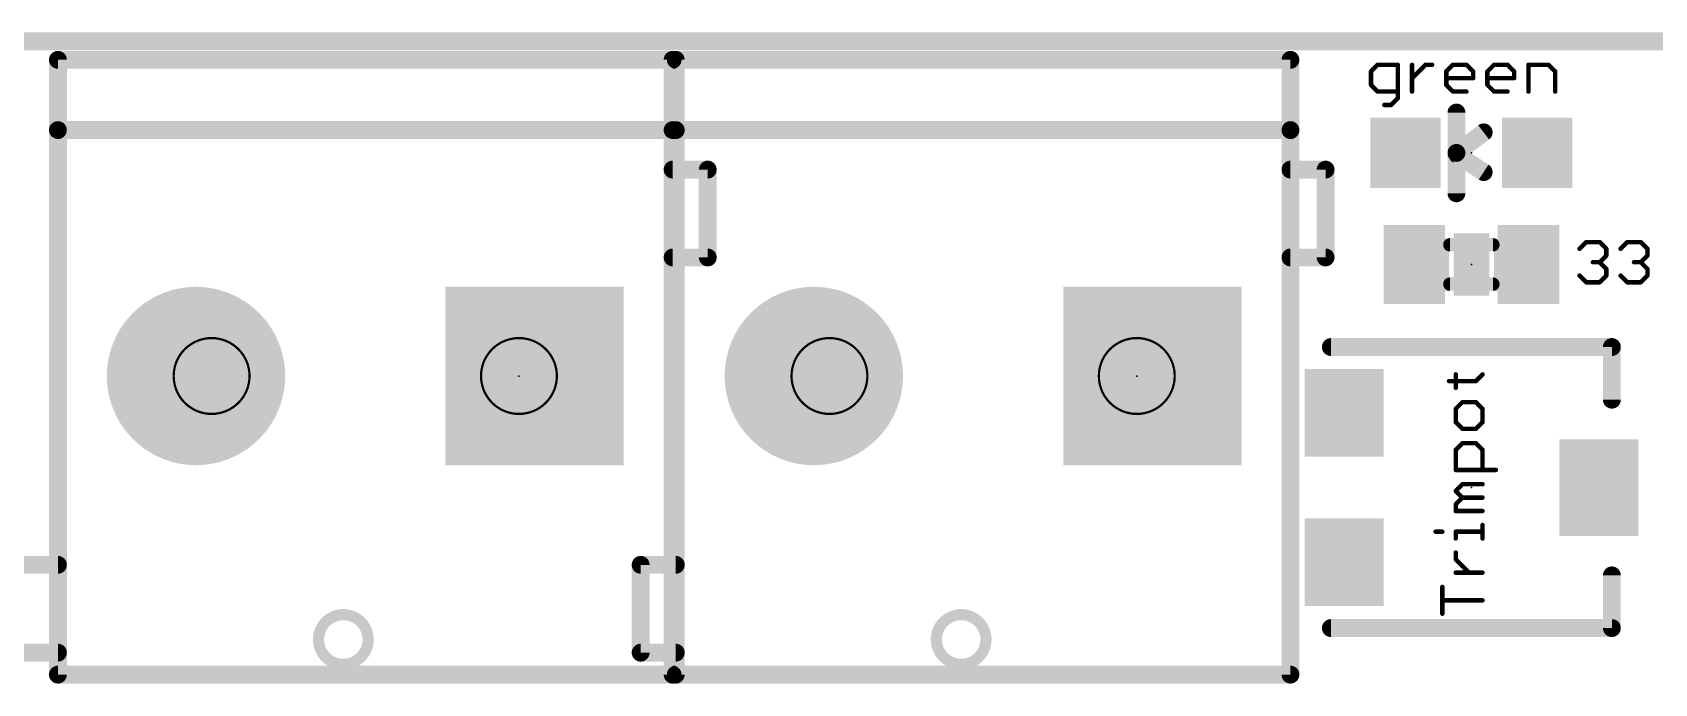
# Model space of a CAD drawing. Extents: x -1.3 to 57.3, y -0.1 to 66.1.
# Drawn here: x 25.52 to 44, y 58.73 to 66.14 of the extents above; entities that cross this region are included whole.
import ezdxf

# ---------------------------------------------------------------- set-up
doc = ezdxf.new("R2010")
doc.units = 0
for name, color, linetype in [('17', 110, 'CONTINUOUS'), ('20', 53, 'CONTINUOUS'), ('21', 31, 'CONTINUOUS'), ('23', 53, 'CONTINUOUS'), ('27', 253, 'CONTINUOUS'), ('31', 253, 'CONTINUOUS'), ('51', 53, 'CONTINUOUS')]:
    doc.layers.add(name, color=color, linetype=linetype)

# ---------------------------------------------------------------- blocks, each defined once
blk = doc.blocks.new('SQUAREP')
blk.add_solid([(-0.5, -0.5), (0.5, -0.5), (-0.5, 0.5), (0.5, 0.5)])
blk = doc.blocks.new('ROUNDP')
at = {"const_width": 0.5}
blk.add_lwpolyline([(0, -0.25, 1), (0, 0.25, 1), (0, -0.25)], format="xyb", dxfattribs=at)
blk = doc.blocks.new('RECT')
blk.add_solid([(-0.5, -0.5), (0.5, -0.5), (-0.5, 0.5), (0.5, 0.5)])

msp = doc.modelspace()

# ---------------------------------------------------------------- linework, layer by layer
at = {"layer": '20', "const_width": 0.2032}
msp.add_lwpolyline([(57.15, 66.04), (0, 66.04)], dxfattribs=at)
at = {"layer": '21', "const_width": 0.2032}
for points in [[(25.8142, 65.03), (25.8142, 65.83)], [(25.8142, 65.83), (32.8142, 65.83)], [(32.8142, 65.83), (32.8142, 65.03)], [(32.85, 65.03), (32.85, 65.83)], [(32.85, 65.83), (39.85, 65.83)], [(39.85, 65.83), (39.85, 65.03)], [(41.74, 65.23), (41.74, 64.77)], [(25.8142, 58.83), (25.8142, 65.03)], [(25.8142, 65.03), (32.8142, 65.03)], [(32.8142, 65.03), (32.8142, 58.83)], [(32.85, 58.83), (32.85, 65.03)], [(32.85, 65.03), (39.85, 65.03)], [(39.85, 65.03), (39.85, 58.83)], [(41.74, 64.77), (42.05, 65.0038)], [(41.74, 64.31), (41.74, 64.77)], [(41.7554, 64.7446), (42.05, 64.5516)], [(43.51, 62.56), (40.31, 62.56)], [(43.51, 61.96), (43.51, 62.56)], [(43.51, 59.96), (43.51, 59.36)], [(43.51, 59.36), (40.31, 59.36)], [(32.8142, 58.83), (25.8142, 58.83)], [(39.85, 58.83), (32.85, 58.83)]]:
    msp.add_lwpolyline(points, dxfattribs=at)
at = {"layer": '21', "const_width": 0.1016}
for points in [[(25.865, 65.83, 1), (25.7634, 65.83)], [(25.8142, 65.8808, 1), (25.8142, 65.7792)], [(32.865, 65.83, 1), (32.7634, 65.83)], [(32.9008, 65.83, 1), (32.7992, 65.83)], [(32.85, 65.8808, 1), (32.85, 65.7792)], [(32.8142, 65.7792, 1), (32.8142, 65.8808)], [(39.9008, 65.83, 1), (39.7992, 65.83)], [(39.85, 65.7792, 1), (39.85, 65.8808)], [(41.7908, 65.23, 1), (41.6892, 65.23)], [(25.865, 65.03, 1), (25.7634, 65.03)], [(25.8142, 65.0808, 1), (25.8142, 64.9792)], [(25.7634, 65.03, 1), (25.865, 65.03)], [(32.865, 65.03, 1), (32.7634, 65.03)], [(32.7634, 65.03, 1), (32.865, 65.03)], [(32.9008, 65.03, 1), (32.7992, 65.03)], [(32.85, 65.0808, 1), (32.85, 64.9792)], [(32.7992, 65.03, 1), (32.9008, 65.03)], [(32.8142, 64.9792, 1), (32.8142, 65.0808)], [(39.9008, 65.03, 1), (39.7992, 65.03)], [(39.7992, 65.03, 1), (39.9008, 65.03)], [(39.85, 64.9792, 1), (39.85, 65.0808)], [(42.0806, 64.9632, 1), (42.0194, 65.0444)], [(41.7908, 64.77, 1), (41.6892, 64.77)], [(41.7094, 64.8106, 1), (41.7706, 64.7294)], [(41.7832, 64.7871, 1), (41.7276, 64.7021)], [(41.6892, 64.77, 1), (41.7908, 64.77)], [(42.0222, 64.5091, 1), (42.0778, 64.5941)], [(41.6892, 64.31, 1), (41.7908, 64.31)], [(40.31, 62.6108, 1), (40.31, 62.5092)], [(43.5608, 62.56, 1), (43.4592, 62.56)], [(43.51, 62.5092, 1), (43.51, 62.6108)], [(43.4592, 61.96, 1), (43.5608, 61.96)], [(43.5608, 59.96, 1), (43.4592, 59.96)], [(40.31, 59.4108, 1), (40.31, 59.3092)], [(43.4592, 59.36, 1), (43.5608, 59.36)], [(43.51, 59.3092, 1), (43.51, 59.4108)], [(25.8142, 58.8808, 1), (25.8142, 58.7792)], [(32.85, 58.8808, 1), (32.85, 58.7792)], [(32.8142, 58.7792, 1), (32.8142, 58.8808)], [(39.85, 58.7792, 1), (39.85, 58.8808)], [(25.7634, 58.83, 1), (25.865, 58.83)], [(32.7634, 58.83, 1), (32.865, 58.83)], [(32.7992, 58.83, 1), (32.9008, 58.83)], [(39.7992, 58.83, 1), (39.9008, 58.83)]]:
    msp.add_lwpolyline(points, format="xyb", dxfattribs=at)
at = {"layer": '23'}
for p in [(41.91, 64.77), (41.91, 63.5), (31.0642, 62.23), (38.1, 62.23), (41.91, 60.96)]:
    msp.add_point(p, dxfattribs=at)
at = {"layer": '27', "const_width": 0.0508}
for points in [[(40.843, 65.7736), (40.7668, 65.6973)], [(41.0718, 65.7736), (40.843, 65.7736)], [(41.0718, 65.3922), (41.0718, 65.7736)], [(41.2345, 65.4685), (41.2345, 65.7736)], [(41.2345, 65.621), (41.3871, 65.7736)], [(41.3871, 65.7736), (41.4633, 65.7736)], [(41.6243, 65.6973), (41.7006, 65.7736)], [(41.7006, 65.7736), (41.8531, 65.7736)], [(41.8531, 65.7736), (41.9294, 65.6973)], [(42.0921, 65.6973), (42.1683, 65.7736)], [(42.1683, 65.7736), (42.3209, 65.7736)], [(42.3209, 65.7736), (42.3971, 65.6973)], [(42.5598, 65.4685), (42.5598, 65.7736)], [(42.5598, 65.7736), (42.7886, 65.7736)], [(42.7886, 65.7736), (42.8649, 65.6973)], [(40.7668, 65.6973), (40.7668, 65.5448)], [(41.6243, 65.5448), (41.6243, 65.6973)], [(41.9294, 65.621), (41.6243, 65.621)], [(41.9294, 65.6973), (41.9294, 65.621)], [(42.0921, 65.5448), (42.0921, 65.6973)], [(42.3971, 65.621), (42.0921, 65.621)], [(42.3971, 65.6973), (42.3971, 65.621)], [(42.8649, 65.6973), (42.8649, 65.4685)], [(40.7668, 65.5448), (40.843, 65.4685)], [(40.843, 65.4685), (41.0718, 65.4685)], [(40.9956, 65.316), (41.0718, 65.3922)], [(41.7006, 65.4685), (41.6243, 65.5448)], [(41.8531, 65.4685), (41.7006, 65.4685)], [(42.1683, 65.4685), (42.0921, 65.5448)], [(42.3209, 65.4685), (42.1683, 65.4685)], [(40.9193, 65.316), (40.9956, 65.316)], [(43.1419, 63.6781), (43.2182, 63.7544)], [(43.2182, 63.7544), (43.3707, 63.7544)], [(43.3707, 63.7544), (43.447, 63.6781)], [(43.6097, 63.6781), (43.6859, 63.7544)], [(43.6859, 63.7544), (43.8385, 63.7544)], [(43.8385, 63.7544), (43.9147, 63.6781)], [(43.3707, 63.5256), (43.2944, 63.5256)], [(43.447, 63.6019), (43.3707, 63.5256)], [(43.3707, 63.5256), (43.447, 63.4493)], [(43.447, 63.6781), (43.447, 63.6019)], [(43.8385, 63.5256), (43.7622, 63.5256)], [(43.9147, 63.6019), (43.8385, 63.5256)], [(43.8385, 63.5256), (43.9147, 63.4493)], [(43.9147, 63.6781), (43.9147, 63.6019)], [(43.2182, 63.2968), (43.1419, 63.3731)], [(43.447, 63.3731), (43.3707, 63.2968)], [(43.447, 63.4493), (43.447, 63.3731)], [(43.6859, 63.2968), (43.6097, 63.3731)], [(43.9147, 63.3731), (43.8385, 63.2968)], [(43.9147, 63.4493), (43.9147, 63.3731)], [(43.3707, 63.2968), (43.2182, 63.2968)], [(43.8385, 63.2968), (43.6859, 63.2968)], [(41.7319, 62.096), (41.7319, 62.2485)], [(41.9607, 62.1722), (42.037, 62.2485)], [(41.6557, 62.1722), (41.9607, 62.1722)], [(41.8082, 61.9333), (41.7319, 61.857)], [(41.7319, 61.857), (41.7319, 61.7045)], [(41.9607, 61.9333), (41.8082, 61.9333)], [(42.037, 61.857), (41.9607, 61.9333)], [(42.037, 61.7045), (42.037, 61.857)], [(41.7319, 61.7045), (41.8082, 61.6282)], [(41.9607, 61.6282), (42.037, 61.7045)], [(41.8082, 61.6282), (41.9607, 61.6282)], [(41.7319, 61.3892), (41.8082, 61.4655)], [(41.7319, 61.1604), (41.7319, 61.3892)], [(41.8082, 61.4655), (41.9607, 61.4655)], [(41.9607, 61.4655), (42.037, 61.3892)], [(42.037, 61.3892), (42.037, 61.1604)], [(42.1895, 61.1604), (41.7319, 61.1604)], [(41.7319, 60.9215), (41.8082, 60.9977)], [(41.8082, 60.9977), (42.037, 60.9977)], [(41.8082, 60.8452), (41.7319, 60.9215)], [(41.7319, 60.7689), (41.8082, 60.8452)], [(41.7319, 60.6927), (41.7319, 60.7689)], [(41.8082, 60.8452), (42.037, 60.8452)], [(42.037, 60.6927), (41.7319, 60.6927)], [(41.5031, 60.4571), (41.5794, 60.4571)], [(41.7319, 60.3808), (41.7319, 60.4571)], [(41.7319, 60.4571), (42.037, 60.4571)], [(42.037, 60.3808), (42.037, 60.5334)], [(41.7319, 60.1436), (41.7319, 60.2198)], [(41.8845, 59.991), (41.7319, 60.1436)], [(41.5794, 59.5233), (41.5794, 59.8283)], [(42.037, 59.991), (41.7319, 59.991)], [(42.037, 59.6758), (41.5794, 59.6758)]]:
    msp.add_lwpolyline(points, dxfattribs=at)
at = {"layer": '27', "const_width": 0.0254}
for points in [[(40.843, 65.7863, 1), (40.843, 65.7609)], [(40.852, 65.7646, 1), (40.834, 65.7825)], [(41.0845, 65.7736, 1), (41.0591, 65.7736)], [(41.0718, 65.7609, 1), (41.0718, 65.7863)], [(41.2472, 65.7736, 1), (41.2218, 65.7736)], [(41.3871, 65.7863, 1), (41.3871, 65.7609)], [(41.396, 65.7646, 1), (41.3781, 65.7825)], [(41.4633, 65.7609, 1), (41.4633, 65.7863)], [(41.7006, 65.7863, 1), (41.7006, 65.7609)], [(41.7096, 65.7646, 1), (41.6916, 65.7825)], [(41.8621, 65.7825, 1), (41.8441, 65.7646)], [(41.8531, 65.7609, 1), (41.8531, 65.7863)], [(42.1683, 65.7863, 1), (42.1683, 65.7609)], [(42.1773, 65.7646, 1), (42.1594, 65.7825)], [(42.3299, 65.7825, 1), (42.3119, 65.7646)], [(42.3209, 65.7609, 1), (42.3209, 65.7863)], [(42.5725, 65.7736, 1), (42.5471, 65.7736)], [(42.5598, 65.7863, 1), (42.5598, 65.7609)], [(42.7976, 65.7825, 1), (42.7797, 65.7646)], [(42.7886, 65.7609, 1), (42.7886, 65.7863)], [(40.7795, 65.6973, 1), (40.7541, 65.6973)], [(40.7578, 65.7063, 1), (40.7757, 65.6883)], [(41.2255, 65.63, 1), (41.2435, 65.612)], [(41.637, 65.6973, 1), (41.6116, 65.6973)], [(41.6153, 65.7063, 1), (41.6333, 65.6883)], [(41.6243, 65.6337, 1), (41.6243, 65.6083)], [(41.9421, 65.6973, 1), (41.9167, 65.6973)], [(41.9167, 65.621, 1), (41.9421, 65.621)], [(41.9204, 65.6883, 1), (41.9384, 65.7063)], [(41.9294, 65.6083, 1), (41.9294, 65.6337)], [(42.1048, 65.6973, 1), (42.0794, 65.6973)], [(42.0831, 65.7063, 1), (42.1011, 65.6883)], [(42.0921, 65.6337, 1), (42.0921, 65.6083)], [(42.4098, 65.6973, 1), (42.3844, 65.6973)], [(42.3844, 65.621, 1), (42.4098, 65.621)], [(42.3882, 65.6883, 1), (42.4061, 65.7063)], [(42.3971, 65.6083, 1), (42.3971, 65.6337)], [(42.8776, 65.6973, 1), (42.8522, 65.6973)], [(42.8559, 65.6883, 1), (42.8739, 65.7063)], [(40.7757, 65.5537, 1), (40.7578, 65.5358)], [(40.7541, 65.5448, 1), (40.7795, 65.5448)], [(40.843, 65.4812, 1), (40.843, 65.4558)], [(40.834, 65.4595, 1), (40.852, 65.4775)], [(41.0591, 65.3922, 1), (41.0845, 65.3922)], [(41.0808, 65.3833, 1), (41.0628, 65.4012)], [(41.0718, 65.4558, 1), (41.0718, 65.4812)], [(41.2218, 65.4685, 1), (41.2472, 65.4685)], [(41.6333, 65.5537, 1), (41.6153, 65.5358)], [(41.6116, 65.5448, 1), (41.637, 65.5448)], [(41.7006, 65.4812, 1), (41.7006, 65.4558)], [(41.6916, 65.4595, 1), (41.7096, 65.4775)], [(41.8531, 65.4558, 1), (41.8531, 65.4812)], [(42.1011, 65.5537, 1), (42.0831, 65.5358)], [(42.0794, 65.5448, 1), (42.1048, 65.5448)], [(42.1683, 65.4812, 1), (42.1683, 65.4558)], [(42.1594, 65.4595, 1), (42.1773, 65.4775)], [(42.3209, 65.4558, 1), (42.3209, 65.4812)], [(42.5471, 65.4685, 1), (42.5725, 65.4685)], [(42.8522, 65.4685, 1), (42.8776, 65.4685)], [(40.9193, 65.3287, 1), (40.9193, 65.3033)], [(40.9866, 65.325, 1), (41.0045, 65.307)], [(40.9956, 65.3033, 1), (40.9956, 65.3287)], [(43.2182, 63.7671, 1), (43.2182, 63.7417)], [(43.2271, 63.7454, 1), (43.2092, 63.7634)], [(43.3797, 63.7634, 1), (43.3617, 63.7454)], [(43.3707, 63.7417, 1), (43.3707, 63.7671)], [(43.6859, 63.7671, 1), (43.6859, 63.7417)], [(43.6949, 63.7454, 1), (43.6769, 63.7634)], [(43.8474, 63.7634, 1), (43.8295, 63.7454)], [(43.8385, 63.7417, 1), (43.8385, 63.7671)], [(43.1329, 63.6871, 1), (43.1509, 63.6691)], [(43.2944, 63.5383, 1), (43.2944, 63.5129)], [(43.3797, 63.5346, 1), (43.3617, 63.5166)], [(43.3617, 63.5346, 1), (43.3797, 63.5166)], [(43.3707, 63.5129, 1), (43.3707, 63.5383)], [(43.4597, 63.6781, 1), (43.4343, 63.6781)], [(43.4343, 63.6019, 1), (43.4597, 63.6019)], [(43.438, 63.6691, 1), (43.4559, 63.6871)], [(43.4559, 63.5929, 1), (43.438, 63.6108)], [(43.6007, 63.6871, 1), (43.6186, 63.6691)], [(43.7622, 63.5383, 1), (43.7622, 63.5129)], [(43.8474, 63.5346, 1), (43.8295, 63.5166)], [(43.8295, 63.5346, 1), (43.8474, 63.5166)], [(43.8385, 63.5129, 1), (43.8385, 63.5383)], [(43.9274, 63.6781, 1), (43.902, 63.6781)], [(43.902, 63.6019, 1), (43.9274, 63.6019)], [(43.9057, 63.6691, 1), (43.9237, 63.6871)], [(43.9237, 63.5929, 1), (43.9057, 63.6108)], [(43.1509, 63.382, 1), (43.1329, 63.3641)], [(43.4597, 63.4493, 1), (43.4343, 63.4493)], [(43.4343, 63.3731, 1), (43.4597, 63.3731)], [(43.438, 63.4403, 1), (43.4559, 63.4583)], [(43.4559, 63.3641, 1), (43.438, 63.382)], [(43.6186, 63.382, 1), (43.6007, 63.3641)], [(43.9274, 63.4493, 1), (43.902, 63.4493)], [(43.902, 63.3731, 1), (43.9274, 63.3731)], [(43.9057, 63.4403, 1), (43.9237, 63.4583)], [(43.9237, 63.3641, 1), (43.9057, 63.382)], [(43.2182, 63.3095, 1), (43.2182, 63.2841)], [(43.2092, 63.2878, 1), (43.2271, 63.3058)], [(43.3617, 63.3058, 1), (43.3797, 63.2878)], [(43.3707, 63.2841, 1), (43.3707, 63.3095)], [(43.6859, 63.3095, 1), (43.6859, 63.2841)], [(43.6769, 63.2878, 1), (43.6949, 63.3058)], [(43.8295, 63.3058, 1), (43.8474, 63.2878)], [(43.8385, 63.2841, 1), (43.8385, 63.3095)], [(41.7446, 62.2485, 1), (41.7192, 62.2485)], [(42.046, 62.2395, 1), (42.028, 62.2575)], [(41.6557, 62.1849, 1), (41.6557, 62.1595)], [(41.7192, 62.096, 1), (41.7446, 62.096)], [(41.9518, 62.1812, 1), (41.9697, 62.1632)], [(41.9607, 62.1595, 1), (41.9607, 62.1849)], [(41.7446, 61.857, 1), (41.7192, 61.857)], [(41.8082, 61.946, 1), (41.8082, 61.9206)], [(41.8172, 61.9243, 1), (41.7992, 61.9422)], [(41.9697, 61.9422, 1), (41.9518, 61.9243)], [(41.9607, 61.9206, 1), (41.9607, 61.946)], [(42.0497, 61.857, 1), (42.0243, 61.857)], [(41.7192, 61.7045, 1), (41.7446, 61.7045)], [(41.723, 61.866, 1), (41.7409, 61.848)], [(41.7409, 61.7134, 1), (41.723, 61.6955)], [(42.0243, 61.7045, 1), (42.0497, 61.7045)], [(42.028, 61.848, 1), (42.046, 61.866)], [(42.046, 61.6955, 1), (42.028, 61.7134)], [(41.8082, 61.6409, 1), (41.8082, 61.6155)], [(41.7992, 61.6192, 1), (41.8172, 61.6372)], [(41.9518, 61.6372, 1), (41.9697, 61.6192)], [(41.9607, 61.6155, 1), (41.9607, 61.6409)], [(41.7446, 61.3892, 1), (41.7192, 61.3892)], [(41.723, 61.3982, 1), (41.7409, 61.3803)], [(41.8082, 61.4782, 1), (41.8082, 61.4528)], [(41.8172, 61.4565, 1), (41.7992, 61.4745)], [(41.9697, 61.4745, 1), (41.9518, 61.4565)], [(41.9607, 61.4528, 1), (41.9607, 61.4782)], [(42.0497, 61.3892, 1), (42.0243, 61.3892)], [(42.028, 61.3803, 1), (42.046, 61.3982)], [(41.7319, 61.1731, 1), (41.7319, 61.1477)], [(41.7192, 61.1604, 1), (41.7446, 61.1604)], [(42.0243, 61.1604, 1), (42.0497, 61.1604)], [(42.1895, 61.1477, 1), (42.1895, 61.1731)], [(41.8082, 61.0104, 1), (41.8082, 60.985)], [(41.8172, 60.9888, 1), (41.7992, 61.0067)], [(42.037, 60.985, 1), (42.037, 61.0104)], [(41.7446, 60.7689, 1), (41.7192, 60.7689)], [(41.7409, 60.9305, 1), (41.723, 60.9125)], [(41.723, 60.9305, 1), (41.7409, 60.9125)], [(41.723, 60.7779, 1), (41.7409, 60.76)], [(41.8082, 60.8579, 1), (41.8082, 60.8325)], [(41.8172, 60.8362, 1), (41.7992, 60.8542)], [(41.7992, 60.8362, 1), (41.8172, 60.8542)], [(42.037, 60.8325, 1), (42.037, 60.8579)], [(41.7319, 60.7054, 1), (41.7319, 60.68)], [(41.7192, 60.6927, 1), (41.7446, 60.6927)], [(42.037, 60.68, 1), (42.037, 60.7054)], [(41.5031, 60.4698, 1), (41.5031, 60.4444)], [(41.5794, 60.4444, 1), (41.5794, 60.4698)], [(41.7446, 60.4571, 1), (41.7192, 60.4571)], [(41.7319, 60.4698, 1), (41.7319, 60.4444)], [(42.0497, 60.5334, 1), (42.0243, 60.5334)], [(42.037, 60.4444, 1), (42.037, 60.4698)], [(41.7192, 60.3808, 1), (41.7446, 60.3808)], [(41.7446, 60.2198, 1), (41.7192, 60.2198)], [(42.0243, 60.3808, 1), (42.0497, 60.3808)], [(41.7192, 60.1436, 1), (41.7446, 60.1436)], [(41.7409, 60.1526, 1), (41.723, 60.1346)], [(41.5921, 59.8283, 1), (41.5667, 59.8283)], [(41.7319, 60.0037, 1), (41.7319, 59.9783)], [(41.8755, 59.9821, 1), (41.8935, 60)], [(42.037, 59.9783, 1), (42.037, 60.0037)], [(41.5794, 59.6885, 1), (41.5794, 59.6631)], [(42.037, 59.6631, 1), (42.037, 59.6885)], [(41.5667, 59.5233, 1), (41.5921, 59.5233)]]:
    msp.add_lwpolyline(points, format="xyb", dxfattribs=at)
at = {"layer": '51'}
for points, const_width in [([(33.2142, 64.58), (32.8142, 64.58)], 0.2032), ([(33.2142, 63.58), (33.2142, 64.58)], 0.2032), ([(40.25, 64.58), (39.85, 64.58)], 0.2032), ([(40.25, 63.58), (40.25, 64.58)], 0.2032), ([(41.665, 63.724), (42.155, 63.724)], 0.1524), ([(32.8142, 63.58), (33.2142, 63.58)], 0.2032), ([(39.85, 63.58), (40.25, 63.58)], 0.2032), ([(42.155, 63.276), (41.665, 63.276)], 0.1524), ([(25.4142, 60.08), (25.8142, 60.08)], 0.2032), ([(32.45, 59.08), (32.45, 60.08)], 0.2032), ([(32.45, 60.08), (32.85, 60.08)], 0.2032), ([(25.8142, 59.08), (25.4142, 59.08)], 0.2032), ([(32.85, 59.08), (32.45, 59.08)], 0.2032)]:
    msp.add_lwpolyline(points, dxfattribs=dict(at, const_width=const_width))
for points, const_width in [([(32.8142, 64.6308, 1), (32.8142, 64.5292)], 0.1016), ([(33.265, 64.58, 1), (33.1634, 64.58)], 0.1016), ([(33.2142, 64.5292, 1), (33.2142, 64.6308)], 0.1016), ([(39.85, 64.6308, 1), (39.85, 64.5292)], 0.1016), ([(40.3008, 64.58, 1), (40.1992, 64.58)], 0.1016), ([(40.25, 64.5292, 1), (40.25, 64.6308)], 0.1016), ([(41.665, 63.7621, 1), (41.665, 63.6859)], 0.0762), ([(42.155, 63.6859, 1), (42.155, 63.7621)], 0.0762), ([(32.8142, 63.6308, 1), (32.8142, 63.5292)], 0.1016), ([(33.1634, 63.58, 1), (33.265, 63.58)], 0.1016), ([(33.2142, 63.5292, 1), (33.2142, 63.6308)], 0.1016), ([(39.85, 63.6308, 1), (39.85, 63.5292)], 0.1016), ([(40.1992, 63.58, 1), (40.3008, 63.58)], 0.1016), ([(40.25, 63.5292, 1), (40.25, 63.6308)], 0.1016), ([(41.665, 63.3141, 1), (41.665, 63.2379)], 0.0762), ([(42.155, 63.2379, 1), (42.155, 63.3141)], 0.0762), ([(27.5642, 61.7982, 1), (27.5642, 62.6618, 1), (27.5642, 61.7982)], 0.0254), ([(31.0642, 61.7982, 1), (31.0642, 62.6618, 1), (31.0642, 61.7982)], 0.0254), ([(34.6, 61.7982, 1), (34.6, 62.6618, 1), (34.6, 61.7982)], 0.0254), ([(38.1, 61.7982, 1), (38.1, 62.6618, 1), (38.1, 61.7982)], 0.0254), ([(25.8142, 60.0292, 1), (25.8142, 60.1308)], 0.1016), ([(32.5008, 60.08, 1), (32.3992, 60.08)], 0.1016), ([(32.45, 60.1308, 1), (32.45, 60.0292)], 0.1016), ([(32.85, 60.0292, 1), (32.85, 60.1308)], 0.1016), ([(29.0642, 58.9472, 1), (29.0642, 59.5128, 1), (29.0642, 58.9472)], 0.127), ([(36.1, 58.9472, 1), (36.1, 59.5128, 1), (36.1, 58.9472)], 0.127), ([(25.8142, 59.0292, 1), (25.8142, 59.1308)], 0.1016), ([(32.45, 59.1308, 1), (32.45, 59.0292)], 0.1016), ([(32.3992, 59.08, 1), (32.5008, 59.08)], 0.1016), ([(32.85, 59.0292, 1), (32.85, 59.1308)], 0.1016)]:
    msp.add_lwpolyline(points, format="xyb", dxfattribs=dict(at, const_width=const_width))

# ---------------------------------------------------------------- block references
at = {"layer": '17', "xscale": 2.032, "yscale": 2.032, "rotation": 180}
for name, p in [('ROUNDP', (27.3864, 62.23)), ('ROUNDP', (27.3864, 62.23)), ('SQUAREP', (31.242, 62.23)), ('SQUAREP', (31.242, 62.23)), ('ROUNDP', (34.4222, 62.23)), ('ROUNDP', (34.4222, 62.23)), ('SQUAREP', (38.2778, 62.23)), ('SQUAREP', (38.2778, 62.23))]:
    msp.add_blockref(name, p, dxfattribs=at)
at = {"layer": '21', "xscale": 0.4064, "yscale": 0.7112}
msp.add_blockref('RECT', (41.91, 63.5), dxfattribs=at)
at = {"layer": '31'}
for p, xscale, yscale, rotation in [((41.16, 64.77), 0.8, 0.8, 90), ((42.66, 64.77), 0.8, 0.8, 90), ((43.36, 60.96), 1.1, 0.9, 270)]:
    msp.add_blockref('RECT', p, dxfattribs=dict(at, xscale=xscale, yscale=yscale, rotation=rotation))
at = {"layer": '31', "xscale": 0.7, "yscale": 0.9}
for p in [(41.26, 63.5), (42.56, 63.5)]:
    msp.add_blockref('RECT', p, dxfattribs=at)
at = {"layer": '31', "yscale": 0.9, "rotation": 270}
for p in [(40.46, 61.81), (40.46, 60.11)]:
    msp.add_blockref('RECT', p, dxfattribs=at)
at = {"layer": '51', "xscale": 0.3, "yscale": 0.5999}
for p in [(41.506, 63.4952), (42.3188, 63.4952)]:
    msp.add_blockref('RECT', p, dxfattribs=at)

doc.saveas('drawing.dxf')
